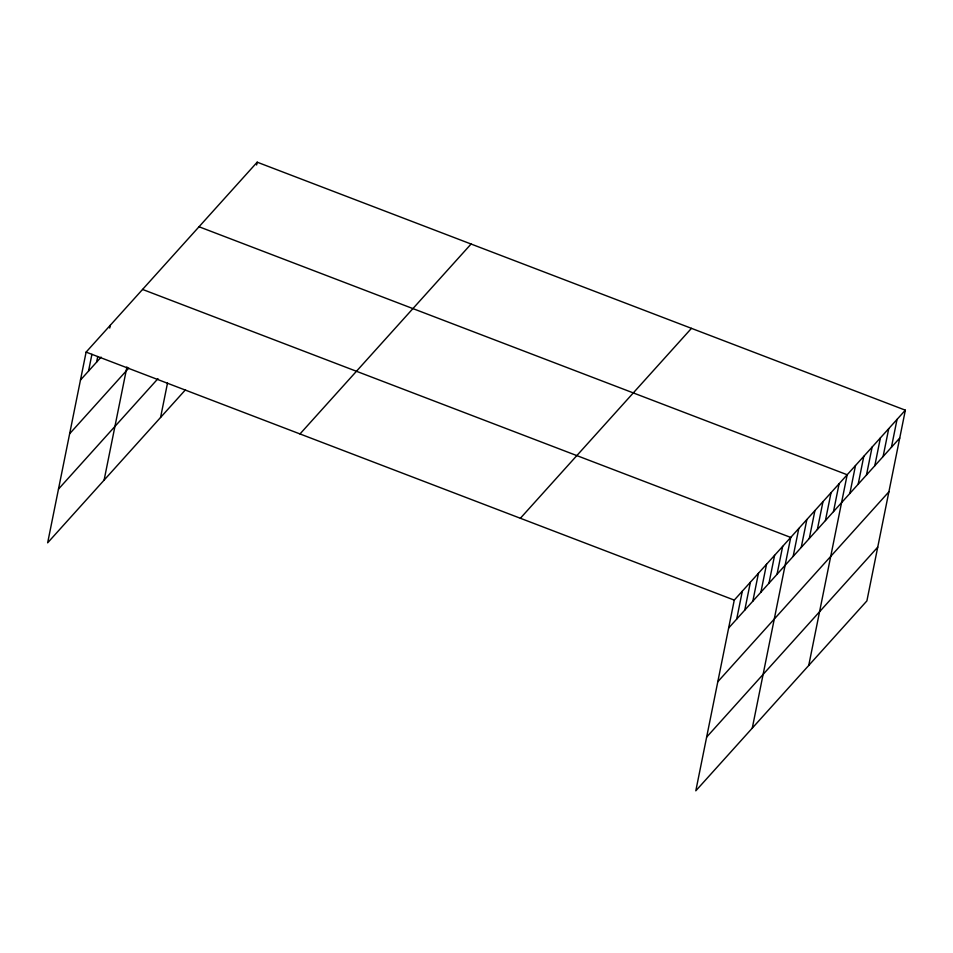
<?xml version="1.0" encoding="UTF-8"?>
<svg xmlns="http://www.w3.org/2000/svg" width="953" height="953" viewBox="0 0 953 953"><rect width="100%" height="100%" fill="white"/><g stroke="black" fill="none" stroke-linecap="round" stroke-linejoin="round"><path stroke-width="1.43" d="M905.35 410.183L734.263 600.104L695.809 790.811L866.896 600.89L905.35 410.183L257.191 162.189L86.104 352.11L47.65 542.817L185.49 389.789M88.534 371.074L91.917 354.325M96.61 362.128L97.73 356.541M109.738 328.046L110.298 325.247M104.103 480.145L126.928 366.941M160.569 417.474L167.514 383.035M256.631 164.976L257.191 162.189M736.705 619.069L742.327 591.146M744.769 610.123L750.392 582.2M752.834 601.164L758.457 573.241M760.899 592.206L766.522 564.295M768.964 583.26L774.598 555.337M777.029 574.302L782.663 546.379M752.274 728.14L790.728 537.432L142.557 289.438M793.158 556.397L798.793 528.474M801.223 547.439L806.857 519.528M809.288 538.493L814.922 510.57M817.352 529.534L822.987 501.612M825.417 520.576L831.052 492.665M833.482 511.63L839.116 483.707M808.728 665.468L847.181 474.749L199.022 226.754M849.862 493.451L855.496 465.529M858.176 484.219L863.799 456.308M866.48 474.999L872.114 447.076M874.794 465.779L880.417 437.856M883.097 456.547L888.732 428.636M891.412 447.326L897.035 419.403M80.469 380.033L101.089 357.149M69.64 433.746L128.786 368.096M58.478 489.103L157.96 378.675M299.992 433.949L471.08 244.028M520.374 518.265L691.461 328.344M728.64 628.027L899.715 438.094M717.8 681.74L888.887 491.819M706.649 737.098L877.725 547.165M86.104 352.11L734.263 600.104"/></g></svg>
